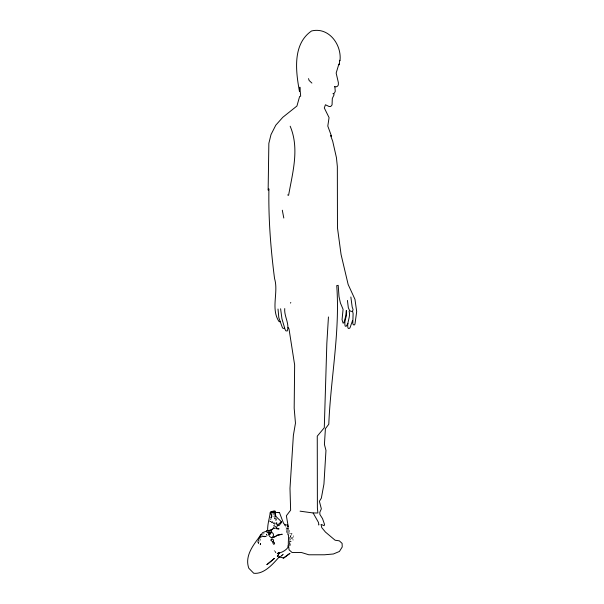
<?xml version="1.0" encoding="UTF-8"?>
<svg xmlns="http://www.w3.org/2000/svg" width="604" height="604" viewBox="0 0 604 604"><rect width="100%" height="100%" fill="white"/><g stroke="black" fill="none" stroke-linecap="round" stroke-linejoin="round"><path stroke-width="0.45" stroke-dasharray="3.02 2.27" d="M289.935 545.918L289.588 538.647L288.833 536.677M289.89 540.92L289.588 543.343L291.105 541.448L289.588 541.909L292.396 541.448L293.227 539.863L291.86 537.892L290.577 537.892L290.728 535.771L289.89 537.59M262.242 535.469L263.299 533.876L265.345 532.962M274.284 525.087L274.971 522.588L274.563 524.506M260.724 538.798L259.667 541.373M287.428 546.869L288.229 544.257M289.112 532.562L289.512 530.086M291.785 533.574L290.728 536.148L291.407 537.892L293 537.59L293.453 535.846L292.774 533.951L289.059 533.498M275.952 524.408L276.791 522.437L276.942 523.041L274.896 518.723L272.623 517.417M272.902 514.706L273.982 512.434M270.577 519.855L271.483 518.572M267.089 533.8L266.107 535.159L267.164 533.876M281.185 556.45L283.457 553.649L281.275 555.952M281.336 556.012L283.759 553.951L280.928 555.718M291.86 537.892L290.275 539.478L290.879 541.909M264.816 536.526L267.768 535.62M289.543 537.938L291.407 537.892M277.47 523.947L269.437 521.373L277.213 524.906M269.059 520.693L273.831 523.343L270.199 518.647M276.028 552.66L273.831 550.085L275.877 552.584M273.68 516.299L275.122 519.025L273.906 514.48M285.654 526.295L286.205 527.564M286.334 531.377L286.998 532.947M275.651 517.583L276.791 520.995L275.802 517.968M286.032 528.953L286.825 531.414M290.124 543.494L289.973 545.465L290.124 543.494"/><path stroke-width="0.91" d="M328.448 316.957L326.847 343.223L324.288 427.745L317.259 436.171L317.387 507.956L317.9 512.97L313.121 512.97L300.067 511.165M284.748 308.561C283.94 316.096 289.739 323.744 287.285 330.962L285.903 330.864L285.012 329.278L281.955 318.867L280.603 308.765M333.34 93.552L334.125 94.722L332.306 98.482L332.057 104.93L330.675 106.546L329.157 106.546L325.435 104.756L324.303 107.95L329.067 117.606L327.798 126.07L331.558 136.323L330.562 135.432L332.683 141.162L336.443 157.689L337.342 166.485L337.462 227.753L341.056 254.458L348.131 284.431L354.963 299.32L356.685 311.566L354.963 324.159L354.035 325.118L352.804 323.955L353.106 313.484L352.577 311.294L353.068 309.482L352.185 307.051L350.856 296.994M273 511.83L273.453 511.679L270.35 512.207C269.49 518.285 267.429 524.083 267.67 530.312M258.678 542.588L258.527 543.343L257.923 542.06L258.15 540.844L259.667 537.666L262.544 536.299L265.881 536.45L263.684 536.526L264.665 536.677M352.577 320.467L349.98 327.874L348.878 328.599L347.942 327.964C346.643 322.34 350.826 316.889 349.135 311.173M273.529 525.842L274.51 525.767M284.575 327.783L284.257 328.614L282.544 328.002L278.829 317.749L278.006 309.022M347.927 323.457L346.137 326.341L345.148 326.069C343.616 320.958 347.715 315.877 346.311 310.524L345.745 316.081L343.933 322.702L343.087 323.155L342.053 319.69L343.08 309.331L340.377 302.876L339.003 296.556L338.187 285.345L336.738 285.586C340.158 331.989 330.682 377.961 328.795 424.219L325.405 428.674L324.416 444.476L325.971 450.403L323.94 484.068L321.343 498.164L319.395 501.305L321.351 508.847L319.803 512.283L319.886 514.457L322.528 518.617L324.522 524.393L324.159 525.661L321.064 524.393L321.751 527.602L325.428 532.056L335.092 540.218L339.35 540.852L342.106 543.396L342.219 546.99L339.425 551.467L333.378 553.989L324.522 554.782L308.803 554.782L301.585 552.547L292.057 552.501L289.067 549.799L288.297 543.441L288.629 534.819L287.919 534.819L288.048 525.397L286.364 515.778L290.63 510.161L289.988 488.319L293.363 435.499L295.462 423.147L294.178 408.244L294.646 364.967L288.991 328.818L288.07 327.496M278.452 554.706L277.319 556.375L279.592 552.66M290.479 303.102L290.796 302.483M272.011 515.997L270.954 517.817L271.634 516.224L271.407 513.649M278.829 553.649L279.592 552.539M280.105 321.283L279.712 321.826L278.927 321.419C270.554 308.591 278.776 292.2 274.548 278.55C270.705 248.765 268.387 218.882 268.916 188.841L268.138 190.185L268.856 143.337L270.992 134.624L275.779 125.194L282.793 117.304L296.934 106.017L299.629 96.459L300.679 96.202L299.856 87.18L299.456 91.385C295.771 71.37 292.328 44.167 311.543 30.978C328.825 26.697 341.97 44.802 339.976 60.8L339.622 60.219L339.403 64.847L338.935 63.881L336.156 73.069L338.368 82.612L338.331 84.983L337.523 86.229L336.035 86.855L334.518 86.682M283.148 558.194L289.973 553.347L283.835 558.043L278.829 556.752L279.516 556.601C273.167 563.736 264.212 574.419 253.756 573.271L248.833 568.266C244.205 555.62 254.148 543.879 261.336 534.404L259.214 537.281L262.619 532.66L267.617 530.689M288.229 547.058C285.7 550.825 281.509 552.6 277.244 553.574L279.29 552.381M269.739 530.161L271.332 529.934L273.831 527.813L274.51 528.341L273.302 528.039M279.516 556.601L278.905 557.13L280.422 556.677M274.971 512.358L272.313 512.887L271.558 512.509L272.011 511.754L273.831 511.679L274.971 512.358C274.344 516.722 279.018 518.806 281.336 521.75L281.562 522.437L278.905 525.691L277.213 524.906M281.336 521.75L277.47 525.163L276.557 527.737L274.896 526.22M271.332 529.934L272.774 529.331L270.652 530.086M332.978 93.695L334.427 93.114L335.265 91.295L334.85 86.719M286.711 524.936L285.345 525.087L284.514 524.483L285.118 525.163L283.457 523.117L279.441 512.509L278.225 512.66M318.512 524.929L318.935 524.801L318.399 522.309L313.121 512.97M272.313 511.958L270.35 512.283M287.24 528.341L286.711 528.417L288.078 528.726M352.577 311.294L351.083 311.415L349.61 310.531L348.334 307.761L347.428 300.422M279.441 512.509L275.122 512.509L275.462 516.11M268.833 530.614L271.03 530.614M275.122 511.301L274.133 510.916L271.332 511.679M287.617 194.926L288.591 195.326C292.57 172.676 299.644 148.569 290.169 126.206M311.898 83.08L309.12 80.475L308.538 78.618M282.31 210.215L283.804 218.044M275.537 516.299L275.047 511.067M270.35 512.207L270.35 514.102M260.498 543.419L260.347 544.634L260.498 543.419M271.03 539.863L270.954 540.391L272.472 541.599L273.604 541.071L273.453 539.787L272.087 539.1L271.03 539.863M270.116 532.773L269.739 534.253L271.785 531.83L269.663 534.253L270.079 532.773M287.542 524.785L287.542 526.144L288.078 526.605L287.542 524.785M268.984 532.66L268.304 534.102L269.663 536.45L271.785 537.968L275.802 536.375L276.942 535.318L282.091 534.253L276.942 535.318L275.349 536.526L272.011 537.741L271.332 537.59L272.472 537.281L273.604 535.159L273.076 533.423L271.332 532.056L269.965 531.981L268.984 532.66M267.089 530.614L266.711 531.377L267.089 532.434L267.927 532.509L269.059 531.377L268.984 530.614L267.089 530.614M274.359 558.421L266.938 564.634L274.359 558.421M273.302 541.826L272.623 542.362L273.529 544.257L274.594 543.872L274.435 542.664L273.302 541.826M278.905 528.878L275.952 528.568L278.905 528.878"/></g></svg>
